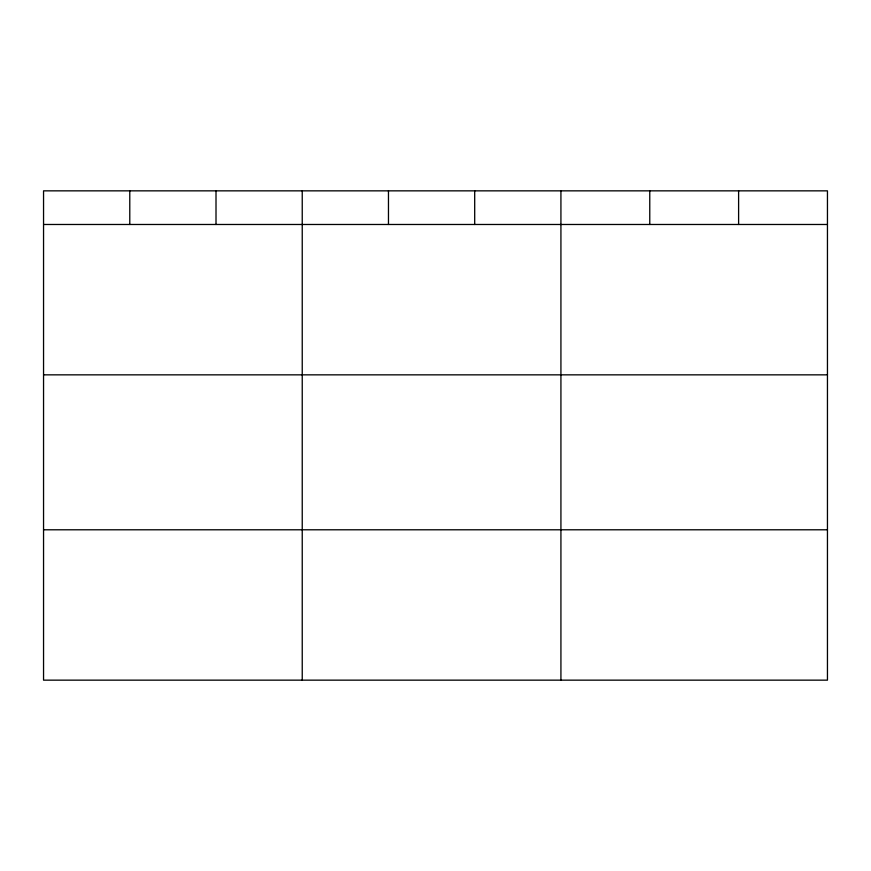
<?xml version="1.0" encoding="UTF-8"?>
<svg xmlns="http://www.w3.org/2000/svg" width="871" height="871" viewBox="0 0 871 871"><rect width="100%" height="100%" fill="white"/><g stroke="black" fill="none" stroke-linecap="round" stroke-linejoin="round"><path stroke-width="1.31" d="M827.45 374.846L827.45 190.847L43.55 190.847L43.55 680.153L827.45 680.153L827.45 374.846L43.55 374.846M43.55 224.478L827.45 224.478M43.55 529.786L827.45 529.786M738.608 190.847L738.608 224.478M649.766 190.847L649.766 224.478M560.924 190.847L560.924 680.153M474.695 190.847L474.695 224.478M388.466 190.847L388.466 224.478M302.237 190.847L302.237 680.153M216.008 190.847L216.008 224.478M129.779 190.847L129.779 224.478"/></g></svg>
